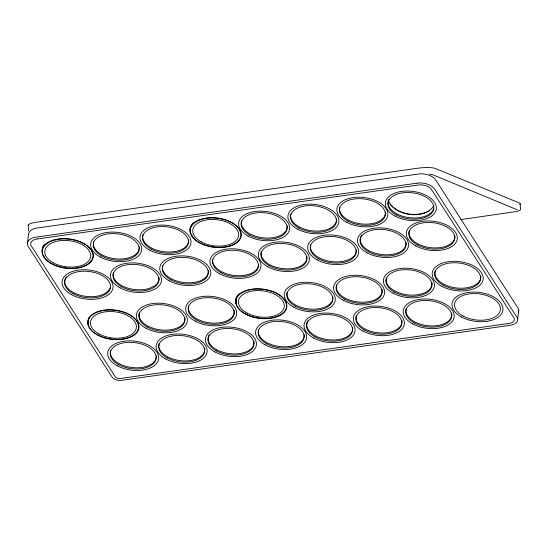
<?xml version="1.0" encoding="UTF-8"?>
<svg xmlns="http://www.w3.org/2000/svg" width="548" height="548" viewBox="0 0 548 548"><rect width="100%" height="100%" fill="white"/><g stroke="black" fill="none" stroke-linecap="round" stroke-linejoin="round"><path stroke-width="0.82" d="M27.4 243.504L28.523 234.386M43.929 256.957L43.936 255.58M191.848 236.003L192.067 234.955M388.607 200.746C394.594 216.145 425.186 220.358 433.824 205.582M390.039 204.212C399.026 214.974 417.179 217.186 429.365 210.925M517.62 319.779L518.737 310.654M460.697 219.604L517.038 211.439L520.477 209.932L520.203 203.794M429.591 174.148L432.831 174.764L517.36 209.836M28.181 225.098L28.585 230.934M28.599 235.407A13.577 7.734 7 0 1 37.12 228.016L418.199 174.045A13.577 7.734 7 0 1 435.694 179.908L517.935 307.997A11.809 6.72 7 0 1 518.278 312.36M433.721 208.514A23.085 13.145 7 0 1 406.356 217.193A23.085 13.145 7 0 1 388.792 199.458M253.916 341.041A23.085 13.145 7 0 1 231.201 353.823A23.085 13.145 7 0 1 208.233 337.404M208.377 336.732A23.085 13.145 7 0 1 209.206 334.78M42.347 251.731A25.646 14.597 7 0 1 44.347 244.387M88.44 324.395A25.646 14.597 7 0 1 87.858 321.299M190.156 230.009A25.646 14.597 7 0 1 190.245 227.708M236.359 303.441A25.646 14.597 7 0 1 236.072 298.078M88.214 323.162A25.646 14.597 7 0 1 88.064 321.621M88.358 319.347A25.646 14.597 7 0 1 89.269 317.176M236.14 302.215A25.646 14.597 7 0 1 236.113 299.139M236.277 298.393A25.646 14.597 7 0 1 237.633 295.536M238.133 294.872A25.646 14.597 7 0 1 239.113 293.803M190.32 229.557A25.646 14.597 7 0 1 190.451 228.03M190.615 227.283A25.646 14.597 7 0 1 191.971 224.427M192.471 223.762A25.646 14.597 7 0 1 193.451 222.694M42.559 252.053A25.646 14.597 7 0 1 44.052 245.374M208.356 270.623A23.085 13.145 7 0 1 184.347 282.597A23.085 13.145 7 0 1 162.722 265.616M159.05 277.603A23.085 13.145 7 0 1 154.05 286.214L149.72 288.241A23.085 13.145 7 0 1 124.218 286.789A23.085 13.145 7 0 1 113.415 272.603M431.899 282.234A23.085 13.145 7 0 1 408.589 294.961A23.085 13.145 7 0 1 386.361 277.925M304.209 334.623A23.085 13.145 7 0 1 280.192 346.603A23.085 13.145 7 0 1 258.567 329.622M156.283 355.577A23.085 13.145 7 0 1 132.274 367.55A23.085 13.145 7 0 1 110.648 350.569M110.401 287.207A23.085 13.145 7 0 1 84.221 296.105A23.085 13.145 7 0 1 64.986 279.459M65.198 278.802A23.085 13.145 7 0 1 66.205 276.884M204.609 348.021A23.085 13.145 7 0 1 181.299 360.755A23.085 13.145 7 0 1 159.071 343.712M258.56 264.903A23.085 13.145 7 0 1 233.928 275.418A23.085 13.145 7 0 1 212.754 259.183M188.581 239.825A23.085 13.145 7 0 1 164.571 251.799A23.085 13.145 7 0 1 142.946 234.818M184.834 317.224A23.085 13.145 7 0 1 161.523 329.958A23.085 13.145 7 0 1 139.302 312.915M234.147 310.243A23.085 13.145 7 0 1 210.829 322.971A23.085 13.145 7 0 1 188.608 305.935M385.456 211.939A23.085 13.145 7 0 1 362.043 223.974A23.085 13.145 7 0 1 339.671 207.61M287.2 225.858A23.085 13.145 7 0 1 263.184 237.832A23.085 13.145 7 0 1 241.558 220.851M306.969 256.656A23.085 13.145 7 0 1 282.96 268.63A23.085 13.145 7 0 1 261.334 251.648M332.855 296.968A23.085 13.145 7 0 1 309.442 309.004A23.085 13.145 7 0 1 287.07 292.639M401.842 320.087A23.085 13.145 7 0 1 378.524 332.821A23.085 13.145 7 0 1 356.303 315.778M352.631 327.766A23.085 13.145 7 0 1 326.82 339.507A23.085 13.145 7 0 1 307.818 320.813M382.066 289.289A23.085 13.145 7 0 1 358.755 302.023A23.085 13.145 7 0 1 336.527 284.981M356.275 249.669A23.085 13.145 7 0 1 332.266 261.649A23.085 13.145 7 0 1 310.641 244.668M336.28 221.618A23.085 13.145 7 0 1 310.1 230.516A23.085 13.145 7 0 1 290.865 213.871M336.506 218.871A23.085 13.145 7 0 1 336.431 220.947M406.116 242.613A23.085 13.145 7 0 1 382.107 254.587A23.085 13.145 7 0 1 360.474 237.613M360.687 236.948A23.085 13.145 7 0 1 361.694 235.037M451.675 313.031A23.085 13.145 7 0 1 428.365 325.759A23.085 13.145 7 0 1 406.137 308.723M480.781 276.021A23.085 13.145 7 0 1 456.765 287.995A23.085 13.145 7 0 1 435.139 271.013M454.895 235.702A23.085 13.145 7 0 1 430.879 247.682A23.085 13.145 7 0 1 409.253 230.701M139.274 246.806A23.085 13.145 7 0 1 115.265 258.786A23.085 13.145 7 0 1 93.639 241.805M28.599 225.735A13.577 2.569 -3.9 0 1 36.723 222.18L417.795 168.209A13.577 2.569 -3.9 0 1 435.393 168.483L519.367 202.993A11.809 2.233 -3.9 0 1 519.757 204.404M37.271 238.955L35.956 239.195A10.33 5.877 7 0 0 30.928 245.367L115.436 377.065A4.035 2.302 7 0 0 119.916 378.565L509.976 323.293A8.556 4.87 7 0 0 514.14 318.183L430.988 188.711A10.33 5.877 7 0 0 419.535 184.868L37.271 238.955M417.076 183.169L35.997 237.14A13.577 7.734 7 0 0 28.318 246.566L112.196 377.202A7.288 4.151 7 0 0 121.588 380.346L510.14 325.313A11.809 6.72 7 0 0 516.819 317.114L434.571 189.026A13.577 7.734 7 0 0 417.076 183.169M239.462 229.434L236.25 225.81A25.646 14.597 7 0 0 206.418 218.364A25.646 14.597 7 0 0 190.327 232.318L191.916 236.167A25.646 14.597 7 0 0 224.961 247.237A25.646 14.597 7 0 0 239.462 229.434M285.124 300.544L281.912 296.927A25.646 14.597 7 0 0 252.08 289.474A25.646 14.597 7 0 0 235.989 303.428L237.579 307.277A25.646 14.597 7 0 0 270.616 318.347A25.646 14.597 7 0 0 285.124 300.544M194.917 239.469L191.711 235.846A25.646 14.597 7 0 1 206.212 218.042A25.646 14.597 7 0 1 239.257 229.112L240.846 232.962A25.646 14.597 7 0 1 224.755 246.915A25.646 14.597 7 0 1 194.917 239.469M240.579 310.579L237.373 306.962A25.646 14.597 7 0 1 251.875 289.159A25.646 14.597 7 0 1 284.919 300.229L286.508 304.078A25.646 14.597 7 0 1 270.411 318.032A25.646 14.597 7 0 1 240.579 310.579M91.543 250.388L88.331 246.764A25.646 14.597 7 0 0 58.499 239.318A25.646 14.597 7 0 0 42.408 253.265L43.998 257.122A25.646 14.597 7 0 0 77.035 268.191A25.646 14.597 7 0 0 91.543 250.388M137.199 321.498L133.993 317.874A25.646 14.597 7 0 0 104.161 310.428A25.646 14.597 7 0 0 88.07 324.382L89.653 328.231A25.646 14.597 7 0 0 122.697 339.301A25.646 14.597 7 0 0 137.199 321.498M46.998 260.423L43.792 256.8A25.646 14.597 7 0 1 58.294 238.996A25.646 14.597 7 0 1 91.338 250.066L92.927 253.916A25.646 14.597 7 0 1 76.83 267.869A25.646 14.597 7 0 1 46.998 260.423M92.66 331.533L89.447 327.91A25.646 14.597 7 0 1 103.956 310.106A25.646 14.597 7 0 1 136.993 321.176L138.582 325.026A25.646 14.597 7 0 1 122.492 338.979A25.646 14.597 7 0 1 92.66 331.533M195.211 321.155A25.646 14.597 7 0 0 236.387 315.326A25.646 14.597 7 0 0 201.89 296.584A25.646 14.597 7 0 0 195.211 321.155M71.589 294.687A25.646 14.597 7 0 0 112.765 288.851A25.646 14.597 7 0 0 78.275 270.116A25.646 14.597 7 0 0 71.589 294.687M117.251 365.797A25.646 14.597 7 0 0 158.427 359.961A25.646 14.597 7 0 0 123.937 341.226A25.646 14.597 7 0 0 117.251 365.797M149.549 250.046A25.646 14.597 7 0 0 190.725 244.209A25.646 14.597 7 0 0 156.235 225.475A25.646 14.597 7 0 0 149.549 250.046M265.17 344.843A25.646 14.597 7 0 0 306.346 339.013A25.646 14.597 7 0 0 271.856 320.272A25.646 14.597 7 0 0 265.17 344.843M412.74 323.943A25.646 14.597 7 0 0 453.915 318.114A25.646 14.597 7 0 0 419.425 299.372A25.646 14.597 7 0 0 412.74 323.943M169.325 280.843A25.646 14.597 7 0 0 210.501 275.007A25.646 14.597 7 0 0 176.004 256.272A25.646 14.597 7 0 0 169.325 280.843M165.674 358.94A25.646 14.597 7 0 0 206.856 353.104A25.646 14.597 7 0 0 172.36 334.369A25.646 14.597 7 0 0 165.674 358.94M214.987 351.953A25.646 14.597 7 0 0 256.163 346.124A25.646 14.597 7 0 0 221.666 327.382A25.646 14.597 7 0 0 214.987 351.953M145.905 328.142A25.646 14.597 7 0 0 187.08 322.306A25.646 14.597 7 0 0 152.584 303.571A25.646 14.597 7 0 0 145.905 328.142M219.508 273.733A25.646 14.597 7 0 0 260.684 267.904A25.646 14.597 7 0 0 226.194 249.162A25.646 14.597 7 0 0 219.508 273.733M120.019 287.823A25.646 14.597 7 0 0 161.194 281.994A25.646 14.597 7 0 0 126.698 263.252A25.646 14.597 7 0 0 120.019 287.823M343.13 300.208A25.646 14.597 7 0 0 384.306 294.372A25.646 14.597 7 0 0 349.816 275.637A25.646 14.597 7 0 0 343.13 300.208M297.468 229.091A25.646 14.597 7 0 0 338.643 223.262A25.646 14.597 7 0 0 304.154 204.52A25.646 14.597 7 0 0 297.468 229.091M248.162 236.078A25.646 14.597 7 0 0 289.337 230.242A25.646 14.597 7 0 0 254.847 211.507A25.646 14.597 7 0 0 248.162 236.078M100.243 257.026A25.646 14.597 7 0 0 141.418 251.196A25.646 14.597 7 0 0 106.928 232.455A25.646 14.597 7 0 0 100.243 257.026M267.938 266.876A25.646 14.597 7 0 0 309.113 261.04A25.646 14.597 7 0 0 274.623 242.305A25.646 14.597 7 0 0 267.938 266.876M313.6 337.986A25.646 14.597 7 0 0 354.775 332.156A25.646 14.597 7 0 0 320.279 313.415A25.646 14.597 7 0 0 313.6 337.986M293.824 307.188A25.646 14.597 7 0 0 334.999 301.359A25.646 14.597 7 0 0 300.51 282.617A25.646 14.597 7 0 0 293.824 307.188M362.906 331.006A25.646 14.597 7 0 0 404.082 325.17A25.646 14.597 7 0 0 369.585 306.435A25.646 14.597 7 0 0 362.906 331.006M317.244 259.889A25.646 14.597 7 0 0 358.419 254.06A25.646 14.597 7 0 0 323.93 235.318A25.646 14.597 7 0 0 317.244 259.889M367.078 252.834A25.646 14.597 7 0 0 408.253 247.004A25.646 14.597 7 0 0 373.763 228.263A25.646 14.597 7 0 0 367.078 252.834M392.964 293.146A25.646 14.597 7 0 0 434.139 287.316A25.646 14.597 7 0 0 399.65 268.575A25.646 14.597 7 0 0 392.964 293.146M346.425 222.159A25.646 14.597 7 0 0 387.6 216.33A25.646 14.597 7 0 0 353.111 197.588A25.646 14.597 7 0 0 346.425 222.159M461.519 317.039A25.646 14.597 7 0 0 502.694 311.202A25.646 14.597 7 0 0 468.204 292.468A25.646 14.597 7 0 0 461.519 317.039M415.857 245.922A25.646 14.597 7 0 0 457.032 240.093A25.646 14.597 7 0 0 422.542 221.351A25.646 14.597 7 0 0 415.857 245.922M441.743 286.241A25.646 14.597 7 0 0 482.918 280.405A25.646 14.597 7 0 0 448.428 261.67A25.646 14.597 7 0 0 441.743 286.241M394.909 215.994A25.646 14.597 7 0 0 436.085 210.158A25.646 14.597 7 0 0 401.595 191.423A25.646 14.597 7 0 0 394.909 215.994M414.329 322.936A23.085 13.145 7 0 0 451.401 317.682A23.085 13.145 7 0 0 420.35 300.818A23.085 13.145 7 0 0 414.329 322.936M266.76 343.836A23.085 13.145 7 0 0 303.832 338.582A23.085 13.145 7 0 0 272.781 321.717A23.085 13.145 7 0 0 266.76 343.836M315.189 336.972A23.085 13.145 7 0 0 352.254 331.725A23.085 13.145 7 0 0 321.203 314.853A23.085 13.145 7 0 0 315.189 336.972M364.495 329.992A23.085 13.145 7 0 0 401.561 324.745A23.085 13.145 7 0 0 370.51 307.873A23.085 13.145 7 0 0 364.495 329.992M463.108 316.025A23.085 13.145 7 0 0 500.18 310.778A23.085 13.145 7 0 0 469.129 293.906A23.085 13.145 7 0 0 463.108 316.025M394.553 292.139A23.085 13.145 7 0 0 431.625 286.885A23.085 13.145 7 0 0 400.574 270.02A23.085 13.145 7 0 0 394.553 292.139M118.841 364.783A23.085 13.145 7 0 0 155.913 359.536A23.085 13.145 7 0 0 124.862 342.664A23.085 13.145 7 0 0 118.841 364.783M53.409 262.876A23.085 13.145 7 0 0 90.475 257.629A23.085 13.145 7 0 0 59.424 240.757A23.085 13.145 7 0 0 53.409 262.876M151.138 249.032A23.085 13.145 7 0 0 188.211 243.785A23.085 13.145 7 0 0 157.16 226.913A23.085 13.145 7 0 0 151.138 249.032M167.27 357.926A23.085 13.145 7 0 0 204.336 352.672A23.085 13.145 7 0 0 173.284 335.808A23.085 13.145 7 0 0 167.27 357.926M246.99 313.038A23.085 13.145 7 0 0 284.056 307.784A23.085 13.145 7 0 0 253.005 290.92A23.085 13.145 7 0 0 246.99 313.038M295.413 306.181A23.085 13.145 7 0 0 332.485 300.927A23.085 13.145 7 0 0 301.434 284.056A23.085 13.145 7 0 0 295.413 306.181M344.719 299.194A23.085 13.145 7 0 0 381.792 293.947A23.085 13.145 7 0 0 350.741 277.076A23.085 13.145 7 0 0 344.719 299.194M443.332 285.227A23.085 13.145 7 0 0 480.404 279.98A23.085 13.145 7 0 0 449.353 263.109A23.085 13.145 7 0 0 443.332 285.227M101.832 256.019A23.085 13.145 7 0 0 138.904 250.765A23.085 13.145 7 0 0 107.853 233.9A23.085 13.145 7 0 0 101.832 256.019M368.674 251.82A23.085 13.145 7 0 0 405.739 246.573A23.085 13.145 7 0 0 374.688 229.701A23.085 13.145 7 0 0 368.674 251.82M216.576 350.939A23.085 13.145 7 0 0 253.642 345.692A23.085 13.145 7 0 0 222.591 328.821A23.085 13.145 7 0 0 216.576 350.939M99.065 333.985A23.085 13.145 7 0 0 136.137 328.738A23.085 13.145 7 0 0 105.086 311.867A23.085 13.145 7 0 0 99.065 333.985M147.494 327.129A23.085 13.145 7 0 0 184.56 321.882A23.085 13.145 7 0 0 153.508 305.01A23.085 13.145 7 0 0 147.494 327.129M196.801 320.142A23.085 13.145 7 0 0 233.866 314.894A23.085 13.145 7 0 0 202.815 298.023A23.085 13.145 7 0 0 196.801 320.142M121.608 286.816A23.085 13.145 7 0 0 158.673 281.562A23.085 13.145 7 0 0 127.622 264.698A23.085 13.145 7 0 0 121.608 286.816M73.179 293.673A23.085 13.145 7 0 0 110.251 288.419A23.085 13.145 7 0 0 79.2 271.555A23.085 13.145 7 0 0 73.179 293.673M221.104 272.719A23.085 13.145 7 0 0 258.17 267.472A23.085 13.145 7 0 0 227.119 250.6A23.085 13.145 7 0 0 221.104 272.719M269.527 265.862A23.085 13.145 7 0 0 306.599 260.615A23.085 13.145 7 0 0 275.548 243.744A23.085 13.145 7 0 0 269.527 265.862M318.833 258.882A23.085 13.145 7 0 0 355.905 253.628A23.085 13.145 7 0 0 324.854 236.763A23.085 13.145 7 0 0 318.833 258.882M201.328 241.921A23.085 13.145 7 0 0 238.394 236.674A23.085 13.145 7 0 0 207.343 219.803A23.085 13.145 7 0 0 201.328 241.921M348.014 221.152A23.085 13.145 7 0 0 385.086 215.898A23.085 13.145 7 0 0 354.035 199.027A23.085 13.145 7 0 0 348.014 221.152M417.446 244.915A23.085 13.145 7 0 0 454.518 239.661A23.085 13.145 7 0 0 423.467 222.796A23.085 13.145 7 0 0 417.446 244.915M249.751 235.065A23.085 13.145 7 0 0 286.823 229.818A23.085 13.145 7 0 0 255.772 212.946A23.085 13.145 7 0 0 249.751 235.065M299.057 228.084A23.085 13.145 7 0 0 336.13 222.831A23.085 13.145 7 0 0 305.078 205.966A23.085 13.145 7 0 0 299.057 228.084M396.499 214.98A23.085 13.145 7 0 0 433.571 209.733A23.085 13.145 7 0 0 402.52 192.862A23.085 13.145 7 0 0 396.499 214.98M170.914 279.829A23.085 13.145 7 0 0 207.98 274.582A23.085 13.145 7 0 0 176.929 257.711A23.085 13.145 7 0 0 170.914 279.829"/></g></svg>
